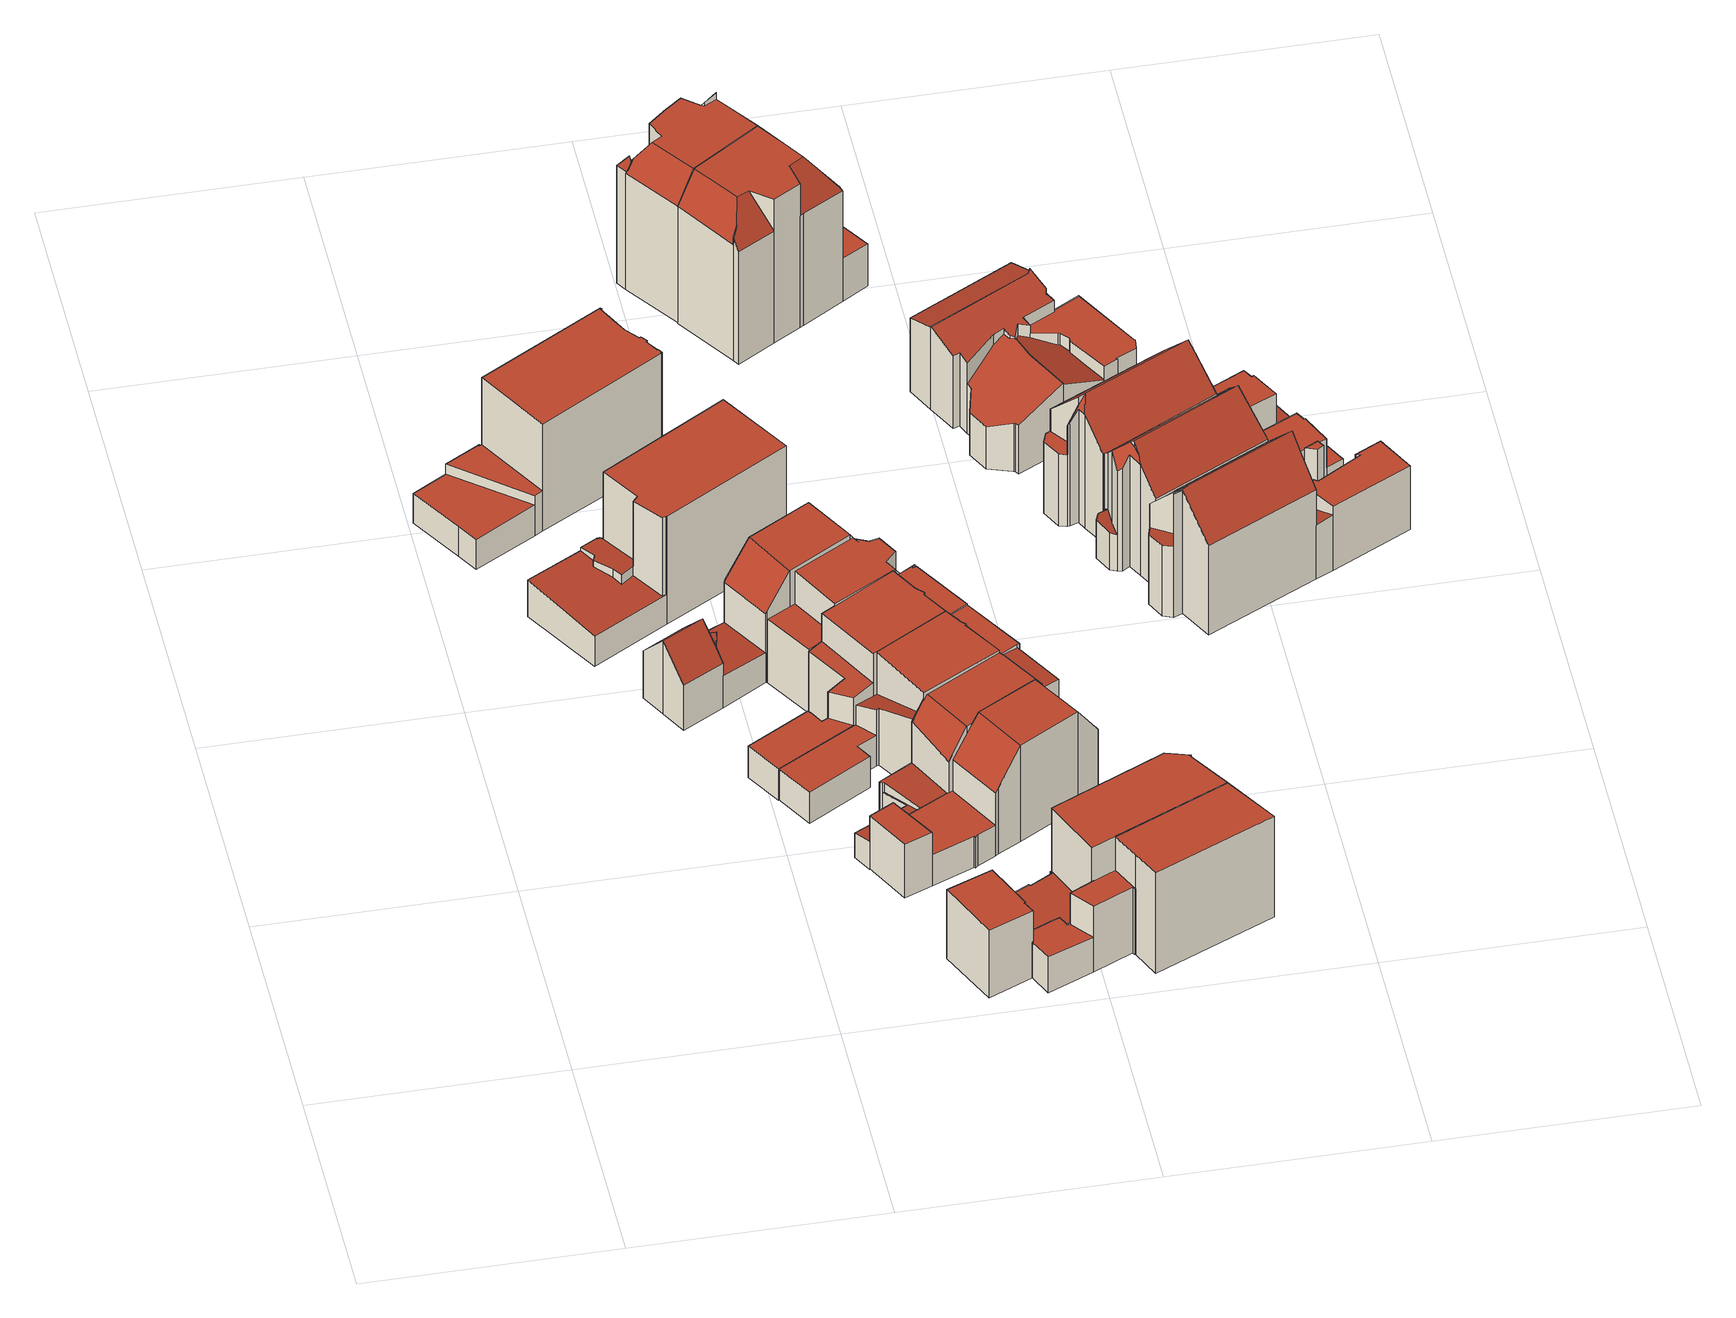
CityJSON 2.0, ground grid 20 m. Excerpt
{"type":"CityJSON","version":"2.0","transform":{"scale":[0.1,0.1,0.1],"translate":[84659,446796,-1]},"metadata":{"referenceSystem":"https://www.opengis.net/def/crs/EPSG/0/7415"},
"CityObjects":{
"building1":{"type":"Building","attributes":{"b3_bag_bag_overlap":0,"b3_bouwlagen":3,"b3_dak_type":"multiple horizontal","b3_h_dak_50p":10.35,"b3_h_dak_70p":10.43,"b3_h_dak_max":10.69,"b3_h_dak_min":2.5,"b3_h_maaiveld":-0.202,"b3_kas_warenhuis":false,"b3_mutatie_ahn3_ahn4":false,"b3_opp_buitenmuur":181.09,"b3_opp_dak_plat":120.76,"b3_opp_dak_schuin":0,"b3_opp_grond":119.94,"b3_opp_scheidingsmuur":252.23,"b3_reconstructie_onvolledig":false,"b3_rmse_lod12":3.77,"b3_rmse_lod13":0.791,"b3_rmse_lod22":0.773,"b3_val3dity_lod12":"[]","b3_val3dity_lod13":"[]","b3_val3dity_lod22":"[]","b3_volume_lod12":1272.72,"b3_volume_lod13":938.55,"b3_volume_lod22":947,"geconstateerd":false,"oorspronkelijkbouwjaar":1906,"status":"Pand in gebruik"},"children":["building1-1"]},
"building1-1":{"type":"BuildingPart","parents":["building1"],"geometry":[{"type":"Solid","lod":"2.2","boundaries":[[[[0,1,2,3,4,5,6,7,8,9,10,11,12,13,14,15,16,17,18,19,20,21,22]],[[23,15,14,24]],[[25,16,15,23]],[[26,27,28,29]],[[30,11,10,31]],[[24,14,13,32]],[[32,13,12,33]],[[33,12,11,30]],[[31,10,9,34]],[[27,5,4,35]],[[34,9,8,36]],[[36,8,7,37]],[[37,7,6,38]],[[39,40,41,42]],[[38,6,5,27,26]],[[43,17,16,25]],[[35,4,3,44]],[[45,1,0,46]],[[40,2,1,45]],[[46,0,22,47]],[[47,22,21,41]],[[44,3,2,40,39]],[[29,28,20,19,48]],[[49,18,17,43]],[[42,41,21,20,28]],[[48,19,18,49]],[[47,41,40,45,46]],[[42,28,27,35,44,39]],[[48,49,43,25,23,24,32,33,30,31,34,36,37,38,26,29]]]],"semantics":{"surfaces":[{"type":"GroundSurface"},{"type":"WallSurface","on_footprint_edge":true},{"type":"WallSurface","on_footprint_edge":false},{"type":"RoofSurface"}],"values":[[0,1,1,2,1,1,1,1,1,1,1,1,1,2,1,1,1,1,1,1,1,1,1,1,1,1,3,3,3]]}}]},
"building2":{"type":"Building","attributes":{"b3_bag_bag_overlap":0,"b3_bouwlagen":3,"b3_dak_type":"multiple horizontal","b3_h_dak_50p":10.21,"b3_h_dak_70p":10.3,"b3_h_dak_max":10.72,"b3_h_dak_min":2.59,"b3_h_maaiveld":-0.28,"b3_kas_warenhuis":false,"b3_mutatie_ahn3_ahn4":false,"b3_opp_buitenmuur":292.43,"b3_opp_dak_plat":81.03,"b3_opp_dak_schuin":52.33,"b3_opp_grond":129.89,"b3_opp_scheidingsmuur":153.53,"b3_reconstructie_onvolledig":false,"b3_rmse_lod12":4.36,"b3_rmse_lod13":0.28,"b3_rmse_lod22":0.105,"b3_val3dity_lod12":"[]","b3_val3dity_lod13":"[]","b3_val3dity_lod22":"[]","b3_volume_lod12":1374.88,"b3_volume_lod13":1029.71,"b3_volume_lod22":1019.11,"geconstateerd":false,"oorspronkelijkbouwjaar":1906,"status":"Pand in gebruik"},"children":["building2-1"]},
"building2-1":{"type":"BuildingPart","parents":["building2"],"geometry":[{"type":"Solid","lod":"2.2","boundaries":[[[[50,51,52,53,54,55,56,57,58,59,60]],[[61,62,55,54,63]],[[64,65,66,67]],[[68,69,65,64]],[[70,71,72,73]],[[74,57,56,75]],[[63,54,53,76]],[[76,53,52,77,78]],[[77,52,51,79]],[[80,60,59,81]],[[82,50,60,80]],[[69,58,57,74]],[[75,56,55,62]],[[67,66,83,84]],[[81,59,58,69,68]],[[84,83,85,86]],[[73,72,87,88,89]],[[86,85,87,72]],[[79,51,50,82]],[[89,88,90,91]],[[91,90,62,61]],[[78,77,71,70]],[[62,90,88,87,85,83,66,65,69,74,75]],[[71,77,79,82,80,81,68,64,67,84,86,72]],[[78,70,73,89,91,61,63,76]]]],"semantics":{"surfaces":[{"type":"GroundSurface"},{"type":"WallSurface","on_footprint_edge":true},{"type":"WallSurface","on_footprint_edge":false},{"type":"RoofSurface"}],"values":[[0,1,2,2,2,1,1,1,1,1,1,1,1,2,1,2,2,2,1,2,2,2,3,3,3]]}}]},
"building3":{"type":"Building","attributes":{"b3_bag_bag_overlap":0,"b3_dak_type":"horizontal","b3_h_dak_50p":6.28,"b3_h_dak_70p":6.3,"b3_h_dak_max":6.54,"b3_h_dak_min":6.18,"b3_h_maaiveld":-0.262,"b3_kas_warenhuis":false,"b3_mutatie_ahn3_ahn4":false,"b3_opp_buitenmuur":68.63,"b3_opp_dak_plat":19.18,"b3_opp_dak_schuin":0,"b3_opp_grond":21.33,"b3_opp_scheidingsmuur":54.04,"b3_reconstructie_onvolledig":false,"b3_rmse_lod12":0.0488,"b3_rmse_lod13":0.0488,"b3_rmse_lod22":0.0399,"b3_val3dity_lod12":"[]","b3_val3dity_lod13":"[]","b3_val3dity_lod22":"[]","b3_volume_lod12":139.93,"b3_volume_lod13":139.93,"b3_volume_lod22":139.72,"geconstateerd":false,"oorspronkelijkbouwjaar":1908,"status":"Pand in gebruik"},"children":["building3-1"]},
"building3-1":{"type":"BuildingPart","parents":["building3"],"geometry":[{"type":"Solid","lod":"2.2","boundaries":[[[[92,93,94,95,96,97]],[[98,97,96,99]],[[99,96,95,100]],[[100,95,94,101]],[[101,94,93,102]],[[103,92,97,98]],[[102,93,92,103]],[[102,103,98,99,100,101]]]],"semantics":{"surfaces":[{"type":"GroundSurface"},{"type":"WallSurface","on_footprint_edge":true},{"type":"RoofSurface"}],"values":[[0,1,1,1,1,1,1,2]]}}]},
"building4":{"type":"Building","attributes":{"b3_bag_bag_overlap":0,"b3_bouwlagen":3,"b3_dak_type":"slanted","b3_h_dak_50p":7.64,"b3_h_dak_70p":9.27,"b3_h_dak_max":9.55,"b3_h_dak_min":0.8,"b3_h_maaiveld":-0.275,"b3_kas_warenhuis":false,"b3_mutatie_ahn3_ahn4":false,"b3_opp_buitenmuur":248.29,"b3_opp_dak_plat":27.07,"b3_opp_dak_schuin":79.12,"b3_opp_grond":83.23,"b3_opp_scheidingsmuur":81.41,"b3_reconstructie_onvolledig":false,"b3_rmse_lod12":3.44,"b3_rmse_lod13":1.41,"b3_rmse_lod22":0.223,"b3_val3dity_lod12":"[]","b3_val3dity_lod13":"[]","b3_val3dity_lod22":"[]","b3_volume_lod12":794.57,"b3_volume_lod13":660.38,"b3_volume_lod22":582.25,"geconstateerd":false,"oorspronkelijkbouwjaar":1871,"status":"Pand in gebruik"},"children":["building4-1"]},
"building4-1":{"type":"BuildingPart","parents":["building4"],"geometry":[{"type":"Solid","lod":"2.2","boundaries":[[[[104,105,106,107,108,109,110,111,112,113,114,115,116,117,118,119]],[[120,114,113,121]],[[122,115,114,120,123]],[[124,108,107,125]],[[126,109,108,124]],[[125,107,106,127]],[[128,129,130,131]],[[132,112,111,133]],[[134,121,113,112,132]],[[135,136,118,117,137]],[[138,110,109,126]],[[133,111,110,138]],[[127,106,105,139]],[[140,141,119,118,136]],[[142,143,141,140]],[[144,116,115,122]],[[137,117,116,144]],[[123,120,145,146,147]],[[146,145,148,149]],[[149,148,143,142]],[[131,130,136,135]],[[150,104,119,141]],[[147,146,129,128]],[[151,150,121,134]],[[139,105,104,150,151]],[[125,138,126,124]],[[138,125,127,133]],[[129,146,149,142,140,136,130]],[[144,128,131,135,137]],[[128,144,122,123,147]],[[121,150,141,143,148,145,120]],[[139,151,134,132,133,127]]]],"semantics":{"surfaces":[{"type":"GroundSurface"},{"type":"WallSurface","on_footprint_edge":true},{"type":"WallSurface","on_footprint_edge":false},{"type":"RoofSurface"}],"values":[[0,1,1,1,1,1,2,1,1,1,1,1,1,1,2,1,1,2,2,2,2,1,2,2,1,3,3,3,3,3,3,3]]}}]},
"building5":{"type":"Building","attributes":{"b3_bag_bag_overlap":0,"b3_bouwlagen":3,"b3_dak_type":"slanted","b3_h_dak_50p":8.68,"b3_h_dak_70p":8.72,"b3_h_dak_max":8.91,"b3_h_dak_min":2.56,"b3_h_maaiveld":-0.257,"b3_kas_warenhuis":false,"b3_mutatie_ahn3_ahn4":false,"b3_opp_buitenmuur":168.28,"b3_opp_dak_plat":73.8,"b3_opp_dak_schuin":9.04,"b3_opp_grond":83.09,"b3_opp_scheidingsmuur":175.74,"b3_reconstructie_onvolledig":false,"b3_rmse_lod12":2.64,"b3_rmse_lod13":0.823,"b3_rmse_lod22":0.237,"b3_val3dity_lod12":"[]","b3_val3dity_lod13":"[]","b3_val3dity_lod22":"[]","b3_volume_lod12":745.5,"b3_volume_lod13":616.03,"b3_volume_lod22":583.21,"geconstateerd":false,"oorspronkelijkbouwjaar":1871,"status":"Pand in gebruik"},"children":["building5-1"]},
"building5-1":{"type":"BuildingPart","parents":["building5"],"geometry":[{"type":"Solid","lod":"2.2","boundaries":[[[[152,153,154,155,156,157,158,159,160,161,162,163,164,165,166,167,168]],[[169,152,168,170]],[[171,172,173,174]],[[175,156,155,176]],[[177,159,158,178]],[[179,157,156,175]],[[180,176,155,154,181]],[[182,167,166,183]],[[183,166,165,184]],[[185,186,181,187]],[[188,189,172,171]],[[190,191,189,188]],[[192,162,161,193,194]],[[194,193,176,180]],[[187,181,154,153,195,196]],[[196,195,191,190]],[[170,168,167,182]],[[197,184,165,164,186,185]],[[186,164,163,198]],[[198,163,162,192]],[[174,173,184,197]],[[195,153,152,169]],[[178,158,157,179]],[[199,160,159,177]],[[193,161,160,199]],[[198,192,194,180,181,186]],[[174,197,185,187,196,190,188,171]],[[195,169,170,182,183,184,173,172,189,191]],[[193,199,177,178,179,175,176]]]],"semantics":{"surfaces":[{"type":"GroundSurface"},{"type":"WallSurface","on_footprint_edge":true},{"type":"WallSurface","on_footprint_edge":false},{"type":"RoofSurface"}],"values":[[0,1,2,1,1,1,1,1,1,2,2,2,1,2,1,2,1,1,1,1,2,1,1,1,1,3,3,3,3]]}}]},
"building6":{"type":"Building","attributes":{"b3_bag_bag_overlap":0,"b3_bouwlagen":3,"b3_dak_type":"slanted","b3_h_dak_50p":8.67,"b3_h_dak_70p":8.71,"b3_h_dak_max":8.85,"b3_h_dak_min":2.65,"b3_h_maaiveld":-0.244,"b3_kas_warenhuis":false,"b3_mutatie_ahn3_ahn4":false,"b3_opp_buitenmuur":140.96,"b3_opp_dak_plat":74.68,"b3_opp_dak_schuin":6.57,"b3_opp_grond":82.25,"b3_opp_scheidingsmuur":193.12,"b3_reconstructie_onvolledig":false,"b3_rmse_lod12":2.74,"b3_rmse_lod13":0.733,"b3_rmse_lod22":0.246,"b3_val3dity_lod12":"[]","b3_val3dity_lod13":"[]","b3_val3dity_lod22":"[]","b3_volume_lod12":736.03,"b3_volume_lod13":598.85,"b3_volume_lod22":567.52,"geconstateerd":false,"oorspronkelijkbouwjaar":1870,"status":"Pand in gebruik"},"children":["building6-1"]},
"building6-1":{"type":"BuildingPart","parents":["building6"],"geometry":[{"type":"Solid","lod":"2.2","boundaries":[[[[200,201,202,203,204,205,206,207,208,209,210,211,212,213,214]],[[215,212,211,216]],[[216,211,210,217]],[[218,219,220,221]],[[222,223,219,218]],[[224,225,223,222]],[[226,203,202,227]],[[228,214,213,175]],[[229,230,231,232]],[[175,213,212,215]],[[233,208,207,234]],[[235,236,209,208,233]],[[217,210,209,236]],[[237,228,236,235]],[[234,207,206,231]],[[238,204,203,226]],[[221,220,195,196]],[[227,202,201,195]],[[232,231,206,205,239,240]],[[240,239,225,224]],[[196,195,201,200,230,229]],[[239,205,204,238]],[[230,200,214,228,237]],[[236,228,175,215,216,217]],[[196,229,232,240,224,222,218,221]],[[239,238,226,227,195,220,219,223,225]],[[230,237,235,233,234,231]]]],"semantics":{"surfaces":[{"type":"GroundSurface"},{"type":"WallSurface","on_footprint_edge":true},{"type":"WallSurface","on_footprint_edge":false},{"type":"RoofSurface"}],"values":[[0,1,1,2,2,2,1,1,2,1,1,1,1,2,1,1,2,1,1,2,1,1,1,3,3,3,3]]}}]},
"building7":{"type":"Building","attributes":{"b3_bag_bag_overlap":0,"b3_bouwlagen":3,"b3_dak_type":"slanted","b3_h_dak_50p":8.84,"b3_h_dak_70p":8.91,"b3_h_dak_max":9.51,"b3_h_dak_min":5.62,"b3_h_maaiveld":-0.267,"b3_kas_warenhuis":false,"b3_mutatie_ahn3_ahn4":false,"b3_opp_buitenmuur":81.47,"b3_opp_dak_plat":41.61,"b3_opp_dak_schuin":13.84,"b3_opp_grond":45.64,"b3_opp_scheidingsmuur":161.53,"b3_reconstructie_onvolledig":false,"b3_rmse_lod12":1.44,"b3_rmse_lod13":1.44,"b3_rmse_lod22":0.148,"b3_val3dity_lod12":"[]","b3_val3dity_lod13":"[]","b3_val3dity_lod22":"[]","b3_volume_lod12":418.92,"b3_volume_lod13":418.92,"b3_volume_lod22":377.36,"geconstateerd":false,"oorspronkelijkbouwjaar":1871,"status":"Pand in gebruik"},"children":["building7-1"]},
"building7-1":{"type":"BuildingPart","parents":["building7"],"geometry":[{"type":"Solid","lod":"2.2","boundaries":[[[[241,242,109,243,244,245,163,112]],[[246,247,248]],[[126,109,242,249]],[[250,243,109,126]],[[251,112,163,252]],[[253,254,255]],[[254,253,256,257]],[[258,259,260,261]],[[259,241,112,251]],[[261,260,245,244,262]],[[262,244,243,250]],[[249,242,241,259,258]],[[257,256,247,246]],[[252,163,245,260]],[[247,256,253,255,262,250,126,249,248]],[[257,246,248,249,258,261,262,255,254]],[[252,260,259,251]]]],"semantics":{"surfaces":[{"type":"GroundSurface"},{"type":"WallSurface","on_footprint_edge":false},{"type":"WallSurface","on_footprint_edge":true},{"type":"RoofSurface"}],"values":[[0,1,2,2,2,1,1,1,2,2,2,2,1,2,3,3,3]]}}]},
"building8":{"type":"Building","attributes":{"b3_bag_bag_overlap":0,"b3_bouwlagen":3,"b3_dak_type":"slanted","b3_h_dak_50p":8.38,"b3_h_dak_70p":8.41,"b3_h_dak_max":8.75,"b3_h_dak_min":2.08,"b3_h_maaiveld":-0.258,"b3_kas_warenhuis":false,"b3_mutatie_ahn3_ahn4":false,"b3_opp_buitenmuur":96.97,"b3_opp_dak_plat":32.24,"b3_opp_dak_schuin":47.56,"b3_opp_grond":67.79,"b3_opp_scheidingsmuur":185.47,"b3_reconstructie_onvolledig":false,"b3_rmse_lod12":3.14,"b3_rmse_lod13":0.505,"b3_rmse_lod22":0.194,"b3_val3dity_lod12":"[]","b3_val3dity_lod13":"[]","b3_val3dity_lod22":"[]","b3_volume_lod12":587.88,"b3_volume_lod13":467.7,"b3_volume_lod22":452.86,"geconstateerd":false,"oorspronkelijkbouwjaar":1871,"status":"Pand in gebruik"},"children":["building8-1"]},
"building8-1":{"type":"BuildingPart","parents":["building8"],"geometry":[{"type":"Solid","lod":"2.2","boundaries":[[[[263,264,265,266,267,268,269,270,271,272,273,274,275,276]],[[277,276,275,239]],[[278,279,239,280]],[[281,264,263,282]],[[283,281,279,278]],[[284,270,269,285]],[[285,269,268,286]],[[282,263,276,277]],[[287,271,270,284]],[[288,289,290,291]],[[291,290,266,265,292]],[[292,265,264,281,283]],[[280,239,275,274,293]],[[293,274,273,289,288]],[[294,295,267,266,290]],[[289,273,272,296]],[[286,268,267,295]],[[297,287,298,299]],[[296,272,271,287,297]],[[299,298,295,294]],[[282,277,239,279,281]],[[292,293,288,291]],[[293,292,283,278,280]],[[295,298,287,284,285,286]],[[299,294,290,289,296,297]]]],"semantics":{"surfaces":[{"type":"GroundSurface"},{"type":"WallSurface","on_footprint_edge":true},{"type":"WallSurface","on_footprint_edge":false},{"type":"RoofSurface"}],"values":[[0,1,2,1,2,1,1,1,1,2,1,1,1,1,1,1,1,2,1,2,3,3,3,3,3]]}}]},
"building9":{"type":"Building","attributes":{"b3_bag_bag_overlap":0,"b3_bouwlagen":3,"b3_dak_type":"slanted","b3_h_dak_50p":7.28,"b3_h_dak_70p":9.19,"b3_h_dak_max":9.48,"b3_h_dak_min":2.59,"b3_h_maaiveld":-0.25,"b3_kas_warenhuis":false,"b3_mutatie_ahn3_ahn4":false,"b3_opp_buitenmuur":208.82,"b3_opp_dak_plat":62.33,"b3_opp_dak_schuin":37.43,"b3_opp_grond":83.94,"b3_opp_scheidingsmuur":102.02,"b3_reconstructie_onvolledig":false,"b3_rmse_lod12":3.69,"b3_rmse_lod13":1.13,"b3_rmse_lod22":0.21,"b3_val3dity_lod12":"[]","b3_val3dity_lod13":"[]","b3_val3dity_lod22":"[]","b3_volume_lod12":792.94,"b3_volume_lod13":603.57,"b3_volume_lod22":549.35,"geconstateerd":false,"oorspronkelijkbouwjaar":1908,"status":"Pand in gebruik"},"children":["building9-1"]},
"building9-1":{"type":"BuildingPart","parents":["building9"],"geometry":[{"type":"Solid","lod":"2.2","boundaries":[[[[300,301,302,303,304,305,306,307,308,309,310,311,312,313,314,315,316,317,318,319]],[[320,321,315,314,322]],[[323,313,312,324,325]],[[322,314,313,323]],[[326,311,310,327]],[[324,312,311,326]],[[327,310,309,328]],[[329,330,331,332]],[[328,309,308,331]],[[332,331,308,307,333]],[[334,317,316,330,329]],[[335,318,317,334]],[[336,306,305,337]],[[338,301,300,339]],[[330,316,315,321]],[[340,319,318,335]],[[333,307,306,336]],[[339,300,319,340]],[[341,302,301,338]],[[325,324,321,320]],[[342,303,302,341]],[[343,304,303,342]],[[337,305,304,343]],[[321,324,326,327,328,331,330]],[[337,335,334,336]],[[333,336,334,329,332]],[[325,320,322,323]],[[337,343,342,341,338,339,340,335]]]],"semantics":{"surfaces":[{"type":"GroundSurface"},{"type":"WallSurface","on_footprint_edge":true},{"type":"WallSurface","on_footprint_edge":false},{"type":"RoofSurface"}],"values":[[0,1,1,1,1,1,1,2,1,1,1,1,1,1,1,1,1,1,1,2,1,1,1,3,3,3,3,3]]}}]},
"building10":{"type":"Building","attributes":{"b3_bag_bag_overlap":0,"b3_bouwlagen":3,"b3_dak_type":"multiple horizontal","b3_h_dak_50p":9.55,"b3_h_dak_70p":9.57,"b3_h_dak_max":9.79,"b3_h_dak_min":2.85,"b3_h_maaiveld":-0.295,"b3_kas_warenhuis":false,"b3_mutatie_ahn3_ahn4":false,"b3_opp_buitenmuur":223.16,"b3_opp_dak_plat":81.49,"b3_opp_dak_schuin":0.02,"b3_opp_grond":85.52,"b3_opp_scheidingsmuur":144.97,"b3_reconstructie_onvolledig":false,"b3_rmse_lod12":3.12,"b3_rmse_lod13":0.114,"b3_rmse_lod22":0.115,"b3_val3dity_lod12":"[]","b3_val3dity_lod13":"[]","b3_val3dity_lod22":"[]","b3_volume_lod12":844.17,"b3_volume_lod13":693.52,"b3_volume_lod22":690.47,"geconstateerd":false,"oorspronkelijkbouwjaar":1908,"status":"Pand in gebruik"},"children":["building10-1"]},
"building10-1":{"type":"BuildingPart","parents":["building10"],"geometry":[{"type":"Solid","lod":"2.2","boundaries":[[[[344,345,346,347,94,348,349,350,351,352,353,354,355,356,357]],[[358,355,354,359]],[[360,353,352,361]],[[362,348,94,363]],[[363,94,347,364]],[[361,352,351,365]],[[366,350,349,367]],[[365,351,350,366]],[[367,349,348,362]],[[364,347,346,368]],[[369,345,344,370]],[[371,370,344,357,372]],[[373,356,355,358]],[[372,357,356,373]],[[359,354,353,360,374]],[[368,346,345,369]],[[374,360,370,371]],[[370,360,361,365,366,367,362,363,364,368,369]],[[374,371,372,373,358,359]]]],"semantics":{"surfaces":[{"type":"GroundSurface"},{"type":"WallSurface","on_footprint_edge":true},{"type":"WallSurface","on_footprint_edge":false},{"type":"RoofSurface"}],"values":[[0,1,1,1,1,1,1,1,1,1,1,1,1,1,1,1,2,3,3]]}}]},
"building11":{"type":"Building","attributes":{"b3_bag_bag_overlap":0,"b3_bouwlagen":3,"b3_dak_type":"multiple horizontal","b3_h_dak_50p":9.56,"b3_h_dak_70p":9.58,"b3_h_dak_max":9.86,"b3_h_dak_min":3.08,"b3_h_maaiveld":-0.219,"b3_kas_warenhuis":false,"b3_mutatie_ahn3_ahn4":false,"b3_opp_buitenmuur":149.54,"b3_opp_dak_plat":72.05,"b3_opp_dak_schuin":0,"b3_opp_grond":72.14,"b3_opp_scheidingsmuur":234.17,"b3_reconstructie_onvolledig":false,"b3_rmse_lod12":2.64,"b3_rmse_lod13":0.14,"b3_rmse_lod22":0.136,"b3_val3dity_lod12":"[]","b3_val3dity_lod13":"[]","b3_val3dity_lod22":"[]","b3_volume_lod12":705.37,"b3_volume_lod13":605.24,"b3_volume_lod22":604.22,"geconstateerd":false,"oorspronkelijkbouwjaar":1908,"status":"Pand in gebruik"},"children":["building11-1"]},
"building11-1":{"type":"BuildingPart","parents":["building11"],"geometry":[{"type":"Solid","lod":"2.2","boundaries":[[[[375,376,377,378,379,380,381,382,383,384,385,386,387,388,389,390]],[[391,378,377,392]],[[392,377,376,393]],[[394,381,380,395]],[[396,375,390,397]],[[372,389,388,398,399]],[[397,390,389,372]],[[400,401,379,378,391]],[[402,382,381,394]],[[395,380,379,401]],[[368,385,384,403]],[[404,386,385,368]],[[403,384,383,405]],[[398,388,387,406]],[[405,383,382,402]],[[406,387,386,404,407]],[[408,393,376,375,396]],[[407,404,401,400]],[[399,398,393,408]],[[393,398,406,407,400,391,392]],[[401,404,368,403,405,402,394,395]],[[399,408,396,397,372]]]],"semantics":{"surfaces":[{"type":"GroundSurface"},{"type":"WallSurface","on_footprint_edge":true},{"type":"WallSurface","on_footprint_edge":false},{"type":"RoofSurface"}],"values":[[0,1,1,1,1,1,1,1,1,1,1,1,1,1,1,1,1,2,2,3,3,3]]}}]},
"building12":{"type":"Building","attributes":{"b3_bag_bag_overlap":0,"b3_bouwlagen":4,"b3_dak_type":"slanted","b3_h_dak_50p":12.65,"b3_h_dak_70p":13.32,"b3_h_dak_max":13.58,"b3_h_dak_min":3.44,"b3_h_maaiveld":-0.639,"b3_kas_warenhuis":false,"b3_mutatie_ahn3_ahn4":false,"b3_opp_buitenmuur":171.02,"b3_opp_dak_plat":53.25,"b3_opp_dak_schuin":55.55,"b3_opp_grond":82.99,"b3_opp_scheidingsmuur":273.36,"b3_reconstructie_onvolledig":false,"b3_rmse_lod12":4.02,"b3_rmse_lod13":1.27,"b3_rmse_lod22":0.104,"b3_val3dity_lod12":"[]","b3_val3dity_lod13":"[]","b3_val3dity_lod22":"[]","b3_volume_lod12":1158.93,"b3_volume_lod13":995.17,"b3_volume_lod22":941.45,"geconstateerd":false,"oorspronkelijkbouwjaar":1899,"status":"Pand in gebruik"},"children":["building12-1"]},
"building12-1":{"type":"BuildingPart","parents":["building12"],"geometry":[{"type":"Solid","lod":"2.2","boundaries":[[[[409,410,411,412,413,414,415,416,417,418,419,420]],[[421,414,413,422]],[[423,415,414,421,424]],[[425,409,420,426]],[[422,413,412,427]],[[428,411,410,429,430]],[[426,420,419,431]],[[432,433,434]],[[435,436,434]],[[437,438,439]],[[440,441,439]],[[441,440,416,415,423]],[[442,443,444]],[[445,446,443,442]],[[447,417,416,440]],[[427,412,411,428]],[[448,418,417,447]],[[449,431,419,418,448,450]],[[429,410,409,425]],[[451,452,431,449]],[[433,432,446,445]],[[430,429,452,451]],[[450,448,453]],[[454,455,456]],[[436,435,455,454]],[[424,421,457]],[[438,437,457]],[[424,457,437,439,441,423]],[[452,429,425,426,431]],[[428,455,435,434,433,445,442,444,458,427]],[[436,454,456,453,448,447,432,434]],[[455,428,430,451,449,450,453,456]],[[438,458,444,443,446,432,447,440,439]],[[457,421,422,427,458,438]]]],"semantics":{"surfaces":[{"type":"GroundSurface"},{"type":"WallSurface","on_footprint_edge":true},{"type":"WallSurface","on_footprint_edge":false},{"type":"RoofSurface"}],"values":[[0,1,1,1,1,1,1,2,2,2,2,1,2,2,1,1,1,1,1,2,2,2,2,2,2,2,2,3,3,3,3,3,3,3]]}}]},
"building13":{"type":"Building","attributes":{"b3_bag_bag_overlap":0,"b3_bouwlagen":4,"b3_dak_type":"slanted","b3_h_dak_50p":12.88,"b3_h_dak_70p":13.33,"b3_h_dak_max":13.6,"b3_h_dak_min":2.32,"b3_h_maaiveld":-0.657,"b3_kas_warenhuis":false,"b3_mutatie_ahn3_ahn4":false,"b3_opp_buitenmuur":284.29,"b3_opp_dak_plat":54.48,"b3_opp_dak_schuin":56.38,"b3_opp_grond":84.44,"b3_opp_scheidingsmuur":147.76,"b3_reconstructie_onvolledig":false,"b3_rmse_lod12":4.29,"b3_rmse_lod13":1.23,"b3_rmse_lod22":0.341,"b3_val3dity_lod12":"[]","b3_val3dity_lod13":"[]","b3_val3dity_lod22":"[]","b3_volume_lod12":1180.8,"b3_volume_lod13":1009.17,"b3_volume_lod22":960.59,"geconstateerd":false,"oorspronkelijkbouwjaar":1899,"status":"Pand in gebruik"},"children":["building13-1"]},
"building13-1":{"type":"BuildingPart","parents":["building13"],"geometry":[{"type":"Solid","lod":"2.2","boundaries":[[[[459,460,461,462,463,464,465,466,467,468,469,470]],[[422,466,465,471]],[[472,459,470,425]],[[471,473,474]],[[427,467,466,422]],[[475,476,469,468,428]],[[425,470,469,476]],[[428,468,467,427]],[[477,478,479]],[[480,461,460,481,482]],[[482,481,483,484]],[[481,460,459,472]],[[485,462,461,480]],[[478,477,463,462,485,486]],[[487,464,463,477]],[[473,471,465,464,487]],[[484,483,476,475]],[[486,485,488]],[[484,475,428,489]],[[490,427,422,471,474]],[[488,485,480,482,484,489]],[[473,487,477,479,490,474]],[[476,483,481,472,425]],[[486,488,489,428,427,490,479,478]]]],"semantics":{"surfaces":[{"type":"GroundSurface"},{"type":"WallSurface","on_footprint_edge":true},{"type":"WallSurface","on_footprint_edge":false},{"type":"RoofSurface"}],"values":[[0,1,1,2,1,1,1,1,2,1,2,1,1,1,1,1,2,2,3,3,3,3,3,3]]}}]},
"building14":{"type":"Building","attributes":{"b3_bag_bag_overlap":0,"b3_bouwlagen":2,"b3_dak_type":"slanted","b3_h_dak_50p":5.67,"b3_h_dak_70p":6.86,"b3_h_dak_max":7.78,"b3_h_dak_min":1.97,"b3_h_maaiveld":-0.399,"b3_kas_warenhuis":false,"b3_mutatie_ahn3_ahn4":false,"b3_opp_buitenmuur":377.55,"b3_opp_dak_plat":28.38,"b3_opp_dak_schuin":136.06,"b3_opp_grond":156.26,"b3_opp_scheidingsmuur":8.02,"b3_reconstructie_onvolledig":false,"b3_rmse_lod12":1.86,"b3_rmse_lod13":1.33,"b3_rmse_lod22":0.105,"b3_val3dity_lod12":"[]","b3_val3dity_lod13":"[]","b3_val3dity_lod22":"[]","b3_volume_lod12":1129.4,"b3_volume_lod13":1081.2,"b3_volume_lod22":941.04,"geconstateerd":false,"oorspronkelijkbouwjaar":1870,"status":"Pand in gebruik"},"children":["building14-1"]},
"building14-1":{"type":"BuildingPart","parents":["building14"],"geometry":[{"type":"Solid","lod":"2.2","boundaries":[[[[491,492,493,494,495,496,497,498,499,500,501,502,503,504,505,506,507,508,509,510,511,512,513,514,515,516,517]],[[518,519,520,521]],[[522,500,499,523]],[[524,512,511,525]],[[526,525,511,510,527]],[[528,506,505,529]],[[530,515,514,531]],[[532,516,515,530,533]],[[534,501,500,522]],[[523,499,498,535]],[[535,498,497,536]],[[536,497,496,537]],[[538,539,540,541]],[[542,495,494,539,538]],[[537,496,495,542]],[[543,544,545,546]],[[521,520,544,543]],[[547,548,493,492,549,550]],[[531,514,513,551]],[[552,553,554,555]],[[551,513,512,524]],[[539,494,493,548]],[[546,545,548,547]],[[556,517,516,532]],[[557,503,502,558]],[[558,502,501,534,559]],[[560,507,506,528]],[[541,540,561,562]],[[563,560,564]],[[565,566,519,518]],[[567,568,569,570]],[[570,569,571,572]],[[550,549,553,552]],[[573,574,575,576]],[[576,575,562,577]],[[578,579,566,565,580]],[[577,562,561,579,578]],[[559,534,581,582]],[[583,584,504,503,557]],[[580,565,568,567]],[[585,586,587,554]],[[588,589,586,585]],[[555,554,587,590,591]],[[591,590,525,526]],[[592,491,517,556]],[[549,492,491,592]],[[533,530,589,588]],[[593,509,508,594]],[[572,571,594,595]],[[595,594,508,507,560,563]],[[527,510,509,593]],[[564,584,583]],[[582,581,574,573]],[[529,505,504,584]],[[579,561,540,539,548,545,544,520,519,566]],[[589,530,531,551,524,525,590,587,586]],[[556,588,585,554,553,549,592]],[[588,556,532,533]],[[527,593,594,571,569,568,565,518,521,543,546,547,550,552,555,591,526]],[[582,573,576,577,578,580,567,570,572,595,563,564,583,557,558,559]],[[574,581,534,522,523,535,536,537,542,538,541,562,575]],[[529,584,564,560,528]]]],"semantics":{"surfaces":[{"type":"GroundSurface"},{"type":"WallSurface","on_footprint_edge":false},{"type":"WallSurface","on_footprint_edge":true},{"type":"RoofSurface"}],"values":[[0,1,2,2,2,2,2,2,2,2,2,2,1,2,2,1,1,2,2,1,2,2,1,2,2,2,2,1,1,1,1,1,1,1,1,1,1,1,2,1,1,1,1,1,2,2,1,2,1,2,2,1,1,2,3,3,3,3,3,3,3,3]]}}]},
"building15":{"type":"Building","attributes":{"b3_bag_bag_overlap":0,"b3_bouwlagen":3,"b3_dak_type":"slanted","b3_h_dak_50p":9.74,"b3_h_dak_70p":10.59,"b3_h_dak_max":12.33,"b3_h_dak_min":2.51,"b3_h_maaiveld":-0.171,"b3_kas_warenhuis":false,"b3_mutatie_ahn3_ahn4":false,"b3_opp_buitenmuur":299.56,"b3_opp_dak_plat":25.29,"b3_opp_dak_schuin":102.55,"b3_opp_grond":95.64,"b3_opp_scheidingsmuur":106.21,"b3_reconstructie_onvolledig":false,"b3_rmse_lod12":2.98,"b3_rmse_lod13":0.944,"b3_rmse_lod22":0.359,"b3_val3dity_lod12":"[]","b3_val3dity_lod13":"[]","b3_val3dity_lod22":"[]","b3_volume_lod12":1020.38,"b3_volume_lod13":897.65,"b3_volume_lod22":851.67,"geconstateerd":false,"oorspronkelijkbouwjaar":1915,"status":"Pand in gebruik"},"children":["building15-1"]},
"building15-1":{"type":"BuildingPart","parents":["building15"],"geometry":[{"type":"Solid","lod":"2.2","boundaries":[[[[596,597,598,599,600,601,602,603,604,605,606,607,608,609,610,611,612,613,614,615,616,617,618,619,620]],[[621,598,597,622]],[[623,615,614,624]],[[625,626,624,627]],[[628,618,617,629]],[[630,596,620,631]],[[631,620,619,632]],[[627,624,614,613,633]],[[632,619,618,628,634]],[[629,617,616,635]],[[634,628,626,625,636]],[[635,616,615,623]],[[633,613,612,637]],[[637,612,611,638]],[[639,610,609,640,641]],[[638,611,610,639]],[[640,609,608,642]],[[642,608,607,643]],[[644,604,603,645]],[[646,605,604,644]],[[647,606,605,646]],[[648,601,600,649]],[[643,607,606,647,650]],[[651,652,653,654]],[[655,602,601,648]],[[656,645,603,602,655]],[[657,649,600,599,658]],[[659,660,649,657]],[[658,599,598,621]],[[650,647,645,656]],[[636,625,661]],[[652,662,663,664]],[[654,653,622,665]],[[641,640,662,652,651]],[[665,622,597,596,630]],[[664,663,660,659]],[[635,623,624,626,628,629]],[[645,647,646,644]],[[661,625,627,633,637,638]],[[641,651,654,661,638,639]],[[664,659,657,658,621,622,653,652]],[[665,630,631,632,634,636,661,654]],[[660,663,662,640,642,643,650,656,655,648,649]]]],"semantics":{"surfaces":[{"type":"GroundSurface"},{"type":"WallSurface","on_footprint_edge":true},{"type":"WallSurface","on_footprint_edge":false},{"type":"RoofSurface"}],"values":[[0,1,1,2,1,1,1,1,1,1,2,1,1,1,1,1,1,1,1,1,1,1,1,2,1,1,1,2,1,2,2,2,2,2,1,2,3,3,3,3,3,3,3]]}}]},
"building16":{"type":"Building","attributes":{"b3_bag_bag_overlap":0,"b3_bouwlagen":3,"b3_dak_type":"slanted","b3_h_dak_50p":9.31,"b3_h_dak_70p":10.28,"b3_h_dak_max":11.89,"b3_h_dak_min":2.88,"b3_h_maaiveld":-0.198,"b3_kas_warenhuis":false,"b3_mutatie_ahn3_ahn4":false,"b3_opp_buitenmuur":235.19,"b3_opp_dak_plat":19.59,"b3_opp_dak_schuin":106.15,"b3_opp_grond":94.88,"b3_opp_scheidingsmuur":205.57,"b3_reconstructie_onvolledig":false,"b3_rmse_lod12":3.49,"b3_rmse_lod13":1.37,"b3_rmse_lod22":0.0747,"b3_val3dity_lod12":"[]","b3_val3dity_lod13":"[]","b3_val3dity_lod22":"[]","b3_volume_lod12":999.91,"b3_volume_lod13":886.22,"b3_volume_lod22":816.34,"geconstateerd":false,"oorspronkelijkbouwjaar":1915,"status":"Pand in gebruik"},"children":["building16-1"]},
"building16-1":{"type":"BuildingPart","parents":["building16"],"geometry":[{"type":"Solid","lod":"2.2","boundaries":[[[[666,667,668,669,670,671,672,673,674,675,676,677,610,608,607,678,679,680,681,682,683,684,685,686,687,688]],[[689,684,683,690]],[[690,683,682,691]],[[692,681,680,693]],[[693,680,679,694]],[[695,696,691,697]],[[697,691,682,681,692]],[[698,699,666,688,700]],[[700,688,687,701]],[[702,686,685,696,695]],[[703,607,608,704]],[[694,679,678,705]],[[706,676,675,707]],[[639,610,677,708,709]],[[710,671,670,711]],[[708,677,676,706]],[[707,675,674,712]],[[712,674,673,713]],[[714,669,668,715]],[[701,687,686,702]],[[709,708,716,717]],[[715,668,667,718,719]],[[711,670,669,714]],[[720,721,705,722]],[[723,724,725]],[[724,723,726]],[[722,705,678,607,703]],[[717,716,727,728]],[[704,608,610,639]],[[713,673,672,729]],[[728,727,729,730]],[[730,729,672,671,710]],[[731,732,733,721,720]],[[734,735,732,731]],[[718,667,666,699]],[[719,718,735,734]],[[696,685,684,689]],[[721,733,699,698]],[[729,727,716,708,706,707,712,713]],[[730,710,711,714,726,723,725,728]],[[734,731,720,722,703,704,639,709,717,728,725,724]],[[699,733,732,735,718]],[[719,734,724,726,714,715]],[[696,689,690,691]],[[721,698,700,701,702,695,697,692,693,694,705]]]],"semantics":{"surfaces":[{"type":"GroundSurface"},{"type":"WallSurface","on_footprint_edge":true},{"type":"WallSurface","on_footprint_edge":false},{"type":"RoofSurface"}],"values":[[0,1,1,1,1,2,1,1,1,1,1,1,1,1,1,1,1,1,1,1,2,1,1,2,2,2,1,2,1,1,2,1,2,2,1,2,1,2,3,3,3,3,3,3,3]]}}]},
"building17":{"type":"Building","attributes":{"b3_bag_bag_overlap":0,"b3_bouwlagen":3,"b3_dak_type":"slanted","b3_h_dak_50p":9.01,"b3_h_dak_70p":10.12,"b3_h_dak_max":12.32,"b3_h_dak_min":2.42,"b3_h_maaiveld":-0.295,"b3_kas_warenhuis":false,"b3_mutatie_ahn3_ahn4":false,"b3_opp_buitenmuur":355.49,"b3_opp_dak_plat":27.87,"b3_opp_dak_schuin":115.88,"b3_opp_grond":111.97,"b3_opp_scheidingsmuur":107.37,"b3_reconstructie_onvolledig":false,"b3_rmse_lod12":3.35,"b3_rmse_lod13":1.49,"b3_rmse_lod22":0.287,"b3_val3dity_lod12":"[]","b3_val3dity_lod13":"[]","b3_val3dity_lod22":"[]","b3_volume_lod12":1170.29,"b3_volume_lod13":1026.15,"b3_volume_lod22":916.49,"geconstateerd":false,"oorspronkelijkbouwjaar":1915,"status":"Pand in gebruik"},"children":["building17-1"]},
"building17-1":{"type":"BuildingPart","parents":["building17"],"geometry":[{"type":"Solid","lod":"2.2","boundaries":[[[[736,737,738,739,740,741,742,743,744,745,746,747,748,749,750,751,752,753,754,755,756]],[[757,752,751,758]],[[758,751,750,759]],[[760,737,736,761,762]],[[762,761,763,764]],[[764,763,765,766]],[[767,738,737,760]],[[768,769,770,771]],[[771,770,755,754,772]],[[773,774,769,768]],[[775,776,739,738,767]],[[777,740,739,776]],[[778,779,780,781]],[[782,749,748,783]],[[784,759,750,749,782]],[[785,744,743,786]],[[787,747,746,788,789]],[[783,748,747,787]],[[790,745,744,785]],[[788,746,745,790]],[[791,792,759,784]],[[793,742,741,794]],[[795,743,742,793]],[[796,797,798,799]],[[800,801,802,803]],[[804,803,802,792,791]],[[766,765,797,796]],[[774,753,752,757]],[[772,754,753,774,773]],[[789,788,779,778]],[[761,736,756,805]],[[806,786,743,795]],[[805,756,755,770]],[[799,798,801,800,807]],[[808,777,803,804]],[[794,741,740,777,808]],[[807,800,776,775]],[[781,780,786,806]],[[772,773,768,771]],[[789,778,781,791,784,782,783,787]],[[801,798,797,765,763,761,805,770,769,774,757,758,759,792,802]],[[807,775,767,760,762,764,766,796,799]],[[781,806,795,793,794,808,804,791]],[[776,800,803,777]],[[786,780,779,788,790,785]]]],"semantics":{"surfaces":[{"type":"GroundSurface"},{"type":"WallSurface","on_footprint_edge":true},{"type":"WallSurface","on_footprint_edge":false},{"type":"RoofSurface"}],"values":[[0,1,1,1,2,2,1,2,1,2,1,1,2,1,1,1,1,1,1,1,2,1,1,2,2,2,2,1,1,2,1,1,1,2,2,1,2,2,3,3,3,3,3,3,3]]}}]}
},
"vertices":[
[28,564,8],[3,606,8],[30,621,8],[58,637,8],[58,636,8],[60,637,8],[159,692,8],[160,691,8],[159,691,8],[166,677,8],[172,666,8],[181,655,8],[182,656,8],[186,651,8],[185,650,8],[191,640,8],[192,640,8],[194,636,8],[193,636,8],[193,635,8],[94,579,8],[87,575,8],[38,547,8],[191,640,115],[185,650,115],[192,640,115],[60,637,113],[60,637,48],[94,579,47],[94,579,112],[181,655,115],[172,666,115],[186,651,115],[182,656,115],[166,677,116],[58,636,48],[159,691,116],[160,691,116],[159,692,116],[30,621,48],[30,621,38],[87,575,38],[87,575,47],[194,636,115],[58,637,48],[3,606,37],[28,564,37],[38,547,37],[193,635,115],[193,636,115],
[125,522,7],[126,521,7],[127,520,7],[228,578,7],[263,519,7],[163,462,7],[102,427,7],[65,490,7],[109,514,7],[123,522,7],[123,521,7],[163,462,112],[163,462,36],[263,519,114],[117,502,47],[117,502,41],[115,497,41],[115,497,47],[109,514,46],[109,514,43],[146,488,112],[146,488,48],[142,484,48],[142,484,111],[65,490,43],[102,427,36],[228,578,114],[127,520,46],[127,520,111],[126,521,46],[123,521,46],[123,522,46],[125,522,46],[127,484,40],[127,484,48],[132,476,39],[132,476,48],[142,484,39],[159,461,36],[159,461,112],[162,462,36],[162,462,112],
[291,62,7],[328,78,7],[345,40,7],[344,39,7],[349,29,7],[313,13,7],[313,13,73],[349,29,72],[344,39,72],[345,40,72],[328,78,73],[291,62,74],
[198,425,7],[199,426,7],[219,437,7],[269,466,7],[285,475,7],[308,435,7],[292,426,7],[241,396,7],[222,385,7],[221,385,7],[185,364,7],[152,345,7],[141,366,7],[130,386,7],[164,406,7],[177,413,7],[185,364,38],[221,385,36],[152,345,51],[185,364,50],[285,475,75],[269,466,104],[308,435,75],[219,437,104],[174,385,77],[174,385,44],[173,388,44],[173,388,74],[222,385,76],[241,396,103],[221,385,74],[164,406,52],[164,406,46],[130,386,53],[292,426,103],[199,426,76],[177,413,44],[177,413,37],[181,407,43],[181,407,37],[141,366,78],[181,372,38],[181,372,42],[181,372,61],[189,408,36],[189,408,42],[198,425,35],[198,425,74],
[363,346,7],[345,336,7],[284,301,7],[268,292,7],[205,256,7],[188,285,7],[238,314,7],[240,312,7],[246,301,7],[251,304,7],[265,312,7],[245,346,7],[256,352,7],[316,387,7],[334,397,7],[332,394,7],[335,395,7],[363,346,93],[335,395,92],[328,365,98],[328,365,92],[327,367,92],[327,367,98],[205,256,38],[268,292,38],[240,312,38],[238,314,38],[188,285,38],[268,292,65],[284,301,69],[332,394,92],[334,397,92],[316,387,91],[256,352,97],[256,352,70],[284,301,97],[334,359,98],[334,359,92],[333,357,98],[333,357,92],[265,312,67],[251,304,38],[251,304,63],[345,336,92],[345,336,98],[316,387,98],[245,346,67],[246,301,38],
[287,303,8],[345,336,8],[363,346,8],[392,296,8],[390,295,8],[375,287,8],[312,252,8],[303,247,8],[284,279,8],[282,278,8],[266,269,8],[273,256,8],[222,226,8],[205,256,8],[269,293,8],[222,226,38],[273,256,38],[266,269,38],[353,323,98],[353,323,92],[352,325,92],[352,325,98],[357,319,98],[357,319,92],[356,318,98],[356,318,92],[392,296,93],[363,346,92],[269,293,38],[287,303,97],[287,303,56],[312,252,76],[312,252,97],[284,279,63],[303,247,77],[282,278,63],[282,278,38],[269,293,57],[390,295,93],[375,287,92],[375,287,97],
[245,399,7],[294,427,7],[331,396,7],[318,388,7],[267,358,7],[305,421,99],[305,421,90],[295,426,99],[294,427,99],[331,396,75],[222,385,69],[245,346,69],[322,407,78],[322,407,98],[313,397,98],[313,423,78],[313,423,99],[245,399,100],[245,399,68],[267,358,69],[267,358,99],[318,388,98],
[413,255,7],[399,247,7],[336,213,7],[321,205,7],[299,193,7],[255,169,7],[247,184,7],[290,206,7],[277,229,7],[275,232,7],[302,247,7],[314,254,7],[375,287,7],[390,295,7],[390,295,90],[378,283,95],[378,283,91],[375,287,95],[399,247,91],[413,255,90],[399,247,95],[290,206,31],[247,184,31],[255,169,34],[277,229,26],[302,247,75],[302,247,35],[321,205,37],[321,205,69],[336,213,94],[314,254,94],[299,193,37],[299,193,34],[275,232,34],[277,229,35],[278,229,26],[278,229,35],
[412,249,8],[415,250,8],[434,217,8],[433,217,8],[434,214,8],[417,204,8],[369,176,8],[350,166,8],[348,164,8],[333,156,8],[331,154,8],[330,155,8],[296,141,8],[274,132,8],[255,169,8],[275,180,8],[324,207,8],[346,218,8],[393,244,8],[409,253,8],[275,180,59],[275,180,39],[255,169,59],[274,132,60],[296,141,38],[296,141,60],[330,155,38],[331,154,38],[333,156,38],[324,207,69],[324,207,39],[348,164,38],[348,164,69],[350,166,72],[346,218,102],[393,244,103],[369,176,102],[417,204,102],[415,250,70],[412,249,76],[409,253,76],[434,217,71],[433,217,73],[434,214,73],
[397,52,7],[383,45,7],[377,43,7],[373,52,7],[328,77,7],[358,91,7],[359,90,7],[377,99,7],[376,101,7],[377,101,7],[469,143,7],[488,137,7],[487,136,7],[508,102,7],[488,137,106],[469,143,106],[377,101,43],[376,101,43],[328,77,40],[345,40,41],[373,52,42],[377,99,43],[359,90,42],[358,91,42],[377,43,42],[383,45,43],[397,52,44],[397,52,105],[508,102,106],[487,136,106],[377,101,105],
[437,15,8],[427,38,8],[426,38,8],[425,40,8],[393,25,8],[356,9,8],[348,28,8],[349,29,8],[344,39,8],[373,52,8],[377,43,8],[379,43,8],[383,45,8],[416,61,8],[508,102,8],[534,59,8],[425,40,72],[426,38,72],[427,38,72],[348,28,42],[356,9,43],[437,15,106],[534,59,106],[416,61,73],[416,61,105],[393,25,72],[393,25,42],[349,29,42],[373,52,41],[379,43,42],[344,39,42],[383,45,72],[379,43,72],[427,38,105],
[341,860,4],[320,845,4],[305,835,4],[250,798,4],[236,789,4],[206,832,4],[201,840,4],[212,848,4],[253,879,4],[281,900,4],[296,912,4],[303,917,4],[206,832,117],[236,789,117],[201,840,119],[206,832,119],[341,860,47],[303,917,45],[250,798,144],[305,835,144],[320,845,47],[320,845,113],[296,912,45],[256,877,117],[256,877,143],[269,866,143],[271,865,143],[271,865,146],[212,835,119],[212,835,127],[212,842,119],[212,848,111],[212,848,119],[228,854,143],[228,854,119],[234,838,143],[243,867,143],[243,867,117],[253,879,111],[281,900,112],[296,912,84],[281,900,116],[286,893,115],[286,893,45],[282,898,116],[281,870,150],[281,870,143],[279,873,143],[207,832,119],[226,833,143],
[380,802,3],[359,789,3],[326,769,3],[323,767,3],[301,754,3],[271,736,3],[268,741,3],[236,789,3],[250,798,3],[305,835,3],[319,845,3],[341,860,3],[268,741,116],[380,802,44],[268,741,123],[272,748,128],[319,845,114],[319,845,47],[301,754,112],[301,754,143],[285,767,143],[326,769,112],[359,789,45],[359,789,111],[357,790,45],[357,790,114],[323,767,112],[323,767,143],[271,736,113],[319,788,143],[331,796,143],[275,762,143],
[531,618,6],[529,617,6],[518,611,6],[484,594,6],[447,575,6],[445,578,6],[444,578,6],[425,585,6],[416,602,6],[421,622,6],[419,626,6],[415,635,6],[410,633,6],[398,657,6],[387,679,6],[471,723,6],[481,704,6],[490,687,6],[494,679,6],[515,691,6],[545,637,6],[568,650,6],[592,608,6],[569,595,6],[566,593,6],[548,584,6],[537,606,6],[492,653,67],[492,653,56],[493,653,56],[493,653,67],[421,622,53],[416,602,47],[568,650,37],[545,637,32],[545,637,66],[515,691,67],[471,723,79],[387,679,78],[566,593,32],[569,595,32],[548,584,44],[566,593,44],[419,626,54],[425,585,47],[444,578,53],[445,578,53],[484,594,71],[484,594,70],[466,629,71],[466,629,72],[447,575,53],[499,646,67],[499,646,55],[499,643,56],[499,643,67],[518,611,67],[518,611,54],[529,617,51],[529,617,67],[592,608,38],[528,618,67],[528,618,50],[545,627,50],[545,627,66],[537,606,57],[410,633,77],[415,635,77],[419,626,74],[481,704,86],[459,648,69],[459,648,73],[481,704,88],[479,700,87],[472,657,67],[472,657,63],[468,663,78],[468,663,67],[494,677,67],[494,677,78],[489,683,67],[489,683,81],[452,655,77],[452,655,72],[455,649,72],[455,649,75],[459,648,74],[463,658,77],[463,658,66],[472,657,75],[443,650,67],[443,650,77],[398,657,87],[398,657,86],[545,625,51],[545,625,30],[545,627,31],[552,614,57],[552,614,31],[546,636,32],[546,636,66],[531,618,51],[494,679,67],[490,687,67],[490,687,82],
[548,584,8],[558,589,8],[569,595,8],[582,569,8],[586,571,8],[617,587,8],[621,579,8],[623,580,8],[636,586,8],[647,562,8],[635,557,8],[597,538,8],[597,539,8],[586,533,8],[492,486,8],[482,505,8],[479,512,8],[472,509,8],[470,509,8],[464,511,8],[456,527,8],[459,535,8],[463,537,8],[466,538,8],[464,543,8],[569,595,71],[558,589,78],[464,511,78],[470,509,78],[479,514,120],[479,514,78],[470,509,106],[463,537,78],[459,535,78],[548,584,95],[464,543,94],[466,538,99],[472,509,108],[463,537,99],[456,527,77],[479,514,128],[479,512,118],[482,505,118],[492,486,94],[586,533,68],[586,533,96],[597,539,68],[597,538,68],[636,586,36],[623,580,37],[647,562,37],[635,557,38],[617,587,67],[586,571,67],[635,557,67],[574,553,121],[574,553,79],[570,559,80],[570,559,129],[621,579,67],[623,580,67],[586,571,69],[582,569,71],[589,569,68],[589,569,67],[485,517,128],[574,553,68],[572,560,68],[572,560,79],[558,589,95],
[621,482,8],[613,478,8],[520,430,8],[512,446,8],[506,457,8],[500,453,8],[496,454,8],[491,456,8],[484,471,8],[487,479,8],[494,483,8],[493,484,8],[599,535,8],[609,513,8],[645,531,8],[649,524,8],[650,524,8],[663,531,8],[675,507,8],[661,500,8],[654,497,8],[625,482,8],[624,483,8],[675,507,40],[663,531,39],[650,524,40],[649,524,69],[645,531,69],[609,513,69],[661,500,68],[661,500,40],[650,524,69],[621,482,69],[621,482,46],[624,483,69],[625,482,69],[654,497,68],[597,538,96],[597,539,95],[599,535,69],[494,483,43],[487,479,44],[493,484,43],[493,484,97],[500,453,108],[506,457,117],[484,471,45],[491,456,44],[512,446,115],[520,430,95],[495,484,43],[495,484,97],[613,478,46],[613,478,95],[597,534,99],[597,534,69],[599,535,99],[510,459,122],[510,459,128],[508,463,124],[512,452,120],[495,467,43],[495,467,114],[496,454,43],[496,454,105],[581,526,99],[581,526,43],[597,534,42],[596,503,129],[596,503,44],
[678,478,7],[699,489,7],[715,458,7],[651,425,7],[637,418,7],[548,373,7],[534,400,7],[527,397,7],[519,400,7],[512,415,7],[514,422,7],[515,423,7],[522,426,7],[520,430,7],[613,477,7],[624,483,7],[625,482,7],[643,491,7],[654,497,7],[657,491,7],[666,473,7],[625,482,41],[624,483,41],[613,477,43],[699,489,69],[678,478,34],[678,478,69],[682,477,33],[682,477,69],[646,455,41],[646,455,69],[715,458,69],[652,488,70],[652,488,37],[657,491,36],[657,491,70],[654,497,70],[643,491,70],[643,491,38],[651,425,69],[651,425,61],[637,418,59],[536,408,122],[536,408,75],[538,403,75],[538,403,128],[520,430,93],[522,426,97],[613,477,94],[519,400,76],[527,397,76],[515,423,97],[514,422,75],[514,422,98],[512,415,75],[625,447,128],[625,447,44],[534,400,127],[548,373,94],[527,397,127],[643,457,69],[643,457,41],[635,452,42],[635,452,69],[637,448,51],[637,448,42],[629,437,45],[629,437,52],[629,437,116],[666,473,36],[527,397,128],[637,448,69],[637,418,94]
]}
